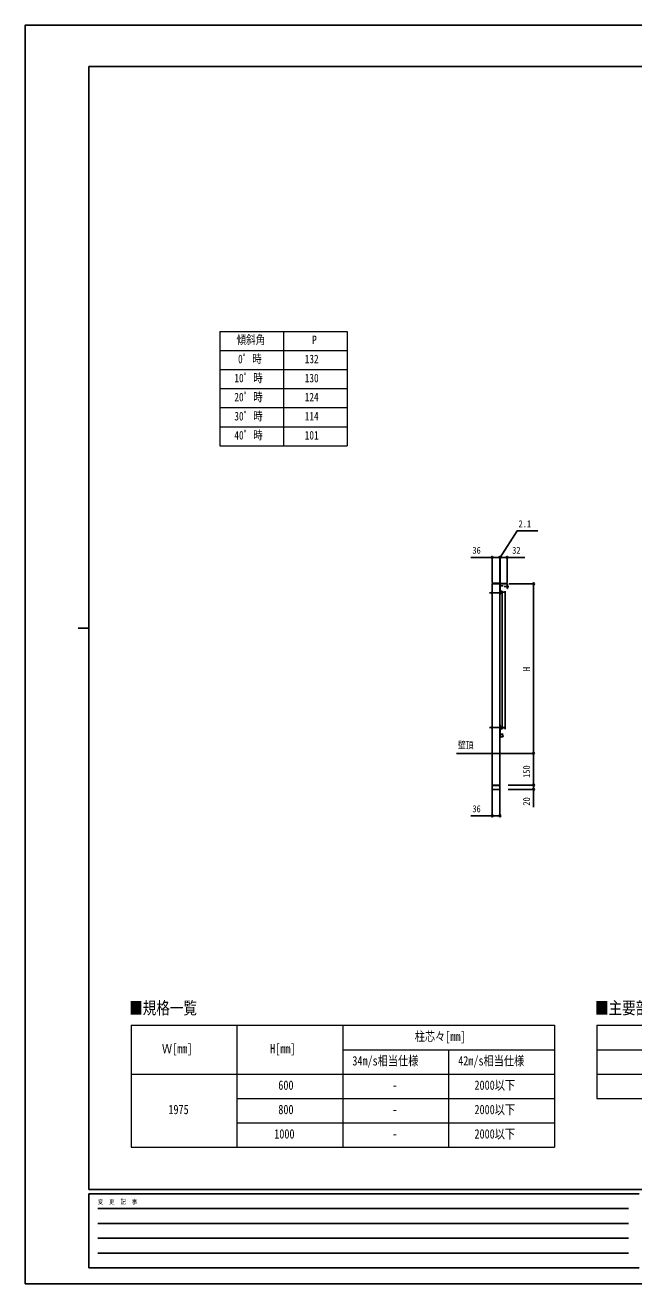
# Model space of a CAD drawing. Units: millimetres, scale not verified. Extents: x -4205 to 4205, y -2970 to 2970.
# Drawn here: x -4205 to -1330, y -2970 to 2970 of the extents above; entities that cross this region are included whole.
import ezdxf
from ezdxf.enums import TextEntityAlignment as Align

# ---------------------------------------------------------------- set-up
doc = ezdxf.new("R2010")
doc.units = ezdxf.units.MM
doc.header["$LTSCALE"] = 12
doc.layers.add('0-1_TABLE1', color=7, linetype='Continuous', lineweight=18)
for name, color, linetype in [('0-2_USER1', 3, 'Continuous'), ('0-4_YKK_A1', 4, 'Continuous'), ('0-5_YKK_D', 6, 'Continuous'), ('0-6_YKK_ZWAK', 7, 'Continuous')]:
    doc.layers.add(name, color=color, linetype=linetype)
doc.styles.add('ＭＳ ゴシック', font='')
doc.styles.get('ＭＳ ゴシック').set_extended_font_data('MS Gothic')

msp = doc.modelspace()

# ---------------------------------------------------------------- linework, layer by layer
at = {"layer": '0-1_TABLE1'}
for p, q in [((-3284.98, 1525), (-2684.98, 1525)), ((-3284.98, 1525), (-3284.98, 985)), ((-2984.98, 1525), (-2984.98, 985)), ((-2684.98, 1525), (-2684.98, 985)), ((-3284.98, 1435), (-2684.98, 1435)), ((-3284.98, 1345), (-2684.98, 1345)), ((-3284.98, 1255), (-2684.98, 1255)), ((-3284.98, 1165), (-2684.98, 1165)), ((-3284.98, 1075), (-2684.98, 1075)), ((-3284.98, 985), (-2684.98, 985)), ((-3704.98, -1750), (-1704.98, -1750)), ((-3704.98, -1750), (-3704.98, -2325)), ((-3204.98, -1750), (-3204.98, -2325)), ((-2704.98, -1750), (-2704.98, -2325)), ((-1704.98, -1750), (-1704.98, -2325)), ((-1504.98, -1750), (895.02, -1750)), ((-1504.98, -1750), (-1504.98, -2095)), ((-2704.98, -1865), (-1704.98, -1865)), ((-2204.98, -1865), (-2204.98, -2325)), ((-1504.98, -1865), (895.02, -1865)), ((-3704.98, -1980), (-1704.98, -1980)), ((-1504.98, -1980), (895.02, -1980)), ((-3204.98, -2095), (-1704.98, -2095)), ((-1504.98, -2095), (895.02, -2095)), ((-3204.98, -2210), (-1704.98, -2210)), ((-3704.98, -2325), (-1704.98, -2325))]:
    msp.add_line(p, q, dxfattribs=at)
at = {"layer": '0-4_YKK_A1'}
for p, q in [((-1999.49, 285.62), (-1999.49, 297.42)), ((-1998.98, 297.42), (-1999.49, 297.42)), ((-1998.98, 333.52), (-1962.98, 333.52)), ((-1998.98, 333.52), (-1998.98, -616.48)), ((-1998.98, 285.62), (-1998.98, 297.42)), ((-1998.28, 336.02), (-1963.68, 336.02)), ((-1965.08, 323.52), (-1946.77, 323.52)), ((-1963.36, 325.82), (-1961.04, 324.66)), ((-1963.36, 321.22), (-1961.04, 322.37)), ((-1962.98, -616.48), (-1962.98, 333.52)), ((-1962.98, 297.02), (-1962.98, 333.02)), ((-1960.98, 305.02), (-1962.98, 305.02)), ((-1962.98, 283.52), (-1962.98, 297.02)), ((-1962.68, 333.52), (-1962.68, 335.02)), ((-1961.38, 327.52), (-1962.18, 327.37)), ((-1961.38, 319.52), (-1962.18, 319.66)), ((-1961.38, 319.52), (-1961.38, 327.52)), ((-1961.38, 327.52), (-1960.88, 327.43)), ((-1961.38, 319.52), (-1960.88, 319.6)), ((-1960.98, 333.02), (-1960.98, 297.02)), ((-1952.98, 299.02), (-1960.98, 299.02)), ((-1952.98, 297.02), (-1960.98, 297.02)), ((-1960.98, 297.02), (-1960.98, 283.52)), ((-1960.88, 319.6), (-1960.88, 327.43)), ((-1960.48, 335.52), (-1928.98, 335.52)), ((-1960.48, 333.52), (-1928.98, 333.52)), ((-1952.98, 297.02), (-1952.98, 299.02)), ((-1952.22, 296.15), (-1952.16, 297.05)), ((-1952.16, 297.05), (-1952.01, 299.52)), ((-1922.98, 320.52), (-1942.94, 320.52)), ((-1941.98, 320.52), (-1940.98, 320.52)), ((-1937.75, 299.52), (-1937.6, 297.05)), ((-1937.6, 297.05), (-1937.54, 296.15)), ((-1923.39, 320.52), (-1931.47, 320.52)), ((-1928.48, 333.02), (-1928.48, 311.02)), ((-1928.48, 311.02), (-1926.48, 311.02)), ((-1926.27, 321.66), (-1926.88, 320.52)), ((-1926.27, 319.37), (-1926.88, 320.52)), ((-1926.48, 333.02), (-1926.48, 311.02)), ((-1926.48, 316.54), (-1926.48, 324.49)), ((-1924.4, 322.59), (-1926.27, 321.66)), ((-1924.4, 318.44), (-1926.27, 319.37)), ((-2011.98, 291.52), (-1948.98, 291.52)), ((-1998.98, 285.62), (-1999.49, 285.62)), ((-1957.89, 291.52), (-1965.97, 291.52)), ((-1960.98, 283.52), (-1962.98, 283.52)), ((-1960.98, 294.02), (-1953.98, 294.02)), ((-1953.98, 293.36), (-1960.98, 293.36)), ((-1953.98, 289.67), (-1960.98, 289.67)), ((-1953.18, 289.61), (-1953.18, 293.41)), ((-1952.37, 293.72), (-1952.22, 296.15)), ((-1952.02, 293.51), (-1952.17, 293.51)), ((-1945.38, 293.51), (-1952.02, 293.51)), ((-1951.88, 294.71), (-1951.88, 288.31)), ((-1951.88, 293.51), (-1951.88, -346.49)), ((-1937.74, 293.51), (-1944.38, 293.51)), ((-1937.88, 293.51), (-1937.88, -346.49)), ((-1937.59, 293.51), (-1937.74, 293.51)), ((-1937.54, 296.15), (-1937.39, 293.72)), ((-2011.98, -344.49), (-1948.98, -344.49)), ((-1999.49, -350.39), (-1999.49, -338.59)), ((-1998.98, -338.59), (-1999.49, -338.59)), ((-1998.98, -350.39), (-1999.49, -350.39)), ((-1998.98, -350.39), (-1998.98, -338.59)), ((-1957.89, -344.48), (-1965.97, -344.48)), ((-1962.98, -331.98), (-1962.98, -350.48)), ((-1962.98, -350.48), (-1962.98, -388.48)), ((-1960.98, -341.99), (-1953.98, -341.99)), ((-1953.98, -342.64), (-1960.98, -342.64)), ((-1953.98, -346.33), (-1960.98, -346.33)), ((-1955.98, -349.98), (-1960.98, -349.98)), ((-1955.98, -351.98), (-1960.98, -351.98)), ((-1955.98, -349.98), (-1955.98, -351.98)), ((-1942.7, -344.49), (-1954.56, -344.49)), ((-1953.18, -346.39), (-1953.18, -342.59)), ((-1952.37, -346.7), (-1952.22, -349.13)), ((-1952.22, -349.13), (-1952.16, -350.03)), ((-1952.02, -346.49), (-1952.17, -346.49)), ((-1952.16, -350.03), (-1952.01, -352.49)), ((-1945.38, -346.49), (-1952.02, -346.49)), ((-1951.88, -341.29), (-1951.88, -347.69)), ((-1937.74, -346.49), (-1944.38, -346.49)), ((-1937.75, -352.49), (-1937.6, -350.03)), ((-1937.59, -346.49), (-1937.74, -346.49)), ((-1937.6, -350.03), (-1937.54, -349.13)), ((-1937.54, -349.13), (-1937.39, -346.7)), ((-1965.08, -376.48), (-1946.77, -376.48)), ((-1962.98, -388.48), (-1962.98, -393.48)), ((-1960.98, -393.48), (-1962.98, -393.48)), ((-1961.38, -372.48), (-1962.18, -372.63)), ((-1961.38, -380.48), (-1962.18, -380.34)), ((-1961.38, -380.48), (-1961.38, -372.48)), ((-1961.38, -372.48), (-1960.88, -372.57)), ((-1961.38, -380.48), (-1960.88, -380.4)), ((-1949.98, -386.48), (-1960.98, -386.48)), ((-1949.98, -388.48), (-1960.98, -388.48)), ((-1960.88, -380.4), (-1960.88, -372.57)), ((-1949.98, -382.98), (-1949.11, -381.48)), ((-1949.98, -386.48), (-1949.98, -382.98)), ((-1949.11, -381.48), (-1947.38, -382.48)), ((-1947.98, -383.52), (-1947.38, -382.48)), ((-1947.98, -383.52), (-1947.98, -386.48)), ((-1890.98, -466.48), (-2168.31, -466.48)), ((-1962.78, -617.48), (-1999.18, -617.48)), ((-1999.18, -636.48), (-1962.78, -636.48)), ((-1962.98, -616.48), (-1998.98, -616.48))]:
    msp.add_line(p, q, dxfattribs=at)
for points in [[(-1962.68, 333.52), (-1999.28, 333.52), (-1999.28, 335.02)], [(-2001.7, 293.97), (-1999.03, 292.67), (-1998.42, 291.52)], [(-2001.7, 289.07), (-1999.03, 290.37), (-1998.42, 291.52)], [(-1953.98, 294.02), (-1953.98, 289.02), (-1960.98, 289.02)], [(-2001.7, -342.04), (-1999.03, -343.34), (-1998.42, -344.49)], [(-2001.7, -346.94), (-1999.03, -345.64), (-1998.42, -344.49)], [(-1960.98, -393.48), (-1960.98, -331.98), (-1962.98, -331.98)], [(-1953.98, -341.99), (-1953.98, -346.99), (-1960.98, -346.99)], [(-1963.36, -374.18), (-1961.04, -375.34), (-1960.43, -376.48)], [(-1963.36, -378.78), (-1961.04, -377.63), (-1960.43, -376.48)], [(-1999.18, -636.48), (-1999.18, -616.48), (-1962.78, -616.48), (-1962.78, -636.48)]]:
    msp.add_lwpolyline(points, dxfattribs=at)
for centre, radius, start, end in [((-1994.06, 291.52), 8.02, 132.61678, 227.38322), ((-1998.28, 335.02), 1, 90, 180), ((-1957.28, 323.52), 6.5, 147.94412, 212.05588), ((-1963.68, 335.02), 1, 0, 90), ((-1960.48, 333.02), 2.5, 90, 180), ((-1960.98, 297.02), 2, 90, 180), ((-1962.03, 326.49), 0.9, 100, 147.94412), ((-1962.03, 320.54), 0.9, 212.05588, 260), ((-1960.48, 333.02), 0.5, 90, 180), ((-1928.98, 333.02), 2.5, 0, 90), ((-1928.98, 333.02), 0.5, 0, 90), ((-1926.21, 324.49), 0.274, 52.28591, 180), ((-1926.21, 316.54), 0.274, 180, 307.71409), ((-1929.28, 320.52), 5.3, 307.71409, 52.28591), ((-1951.88, 293.41), 1.3, 90, 180), ((-1951.88, 289.61), 1.3, 180, 270), ((-1952.17, 293.71), 0.2, 176.5, 270), ((-1937.59, 293.71), 0.2, 270, 3.5), ((-1994.06, -344.49), 8.02, 132.61678, 227.38322), ((-1951.88, -342.59), 1.3, 90, 180), ((-1951.88, -346.39), 1.3, 180, 270), ((-1952.17, -346.69), 0.2, 90, 183.5), ((-1937.59, -346.69), 0.2, 356.5, 90), ((-1957.28, -376.48), 6.5, 147.94412, 212.05588), ((-1962.03, -373.51), 0.9, 100, 147.94412), ((-1962.03, -379.46), 0.9, 212.05588, 260), ((-1949.98, -386.48), 2, 270, 0)]:
    msp.add_arc(centre, radius, start, end, dxfattribs=at)
at = {"layer": '0-5_YKK_D'}
for p, q in [((-1998.98, 339.68), (-1998.98, 459.52)), ((-1962.98, 458.52), (-1979.98, 458.52)), ((-1962.98, 339.68), (-1962.98, 459.52)), ((-1962.98, 339.68), (-1962.98, 459.52)), ((-1960.88, 458.52), (-1962.98, 458.52)), ((-1960.88, 458.52), (-1962.98, 458.52)), ((-1960.88, 339.68), (-1960.88, 459.52)), ((-1960.88, 339.68), (-1960.88, 459.52)), ((-1960.88, 458.52), (-1943.88, 458.52)), ((-1928.88, 339.68), (-1928.88, 459.52)), ((-1919.34, 333.52), (-1802.88, 333.52)), ((-1803.88, 333.52), (-1803.88, -466.48)), ((-1897.68, -466.48), (-1802.88, -466.48)), ((-1897.68, -466.48), (-1802.88, -466.48)), ((-1803.88, -616.48), (-1803.88, -466.48)), ((-1998.98, -617.48), (-1998.98, -762.48)), ((-1962.98, -617.48), (-1962.98, -762.48)), ((-1923.78, -616.48), (-1802.88, -616.48)), ((-1923.78, -616.48), (-1802.88, -616.48)), ((-1923.78, -636.48), (-1802.88, -636.48))]:
    msp.add_line(p, q, dxfattribs=at)
for points in [[(-1961.93, 458.52), (-1881.83, 583.52), (-1783.83, 583.52)], [(-1962.98, 458.52), (-1998.98, 458.52), (-2099.78, 458.52)], [(-1960.88, 458.52), (-1928.88, 458.52), (-1845.08, 458.52)], [(-1803.88, -616.48), (-1803.88, -636.48), (-1803.88, -720.28)], [(-1962.98, -761.48), (-1998.98, -761.48), (-2099.78, -761.48)]]:
    msp.add_lwpolyline(points, dxfattribs=at)
for centre in [(-1998.98, 458.52), (-1962.98, 458.52), (-1962.98, 458.52), (-1960.88, 458.52), (-1960.88, 458.52), (-1928.88, 458.52), (-1803.88, 333.52), (-1803.88, -466.48), (-1803.88, -466.48), (-1803.88, -616.48), (-1803.88, -616.48), (-1803.88, -636.48), (-1998.98, -761.48), (-1962.98, -761.48)]:
    msp.add_circle(centre, 4.25, dxfattribs=at)
at = {"layer": '0-6_YKK_ZWAK'}
for p, q in [((3895.02, 2775), (-3904.98, 2775)), ((-3904.98, -2525), (-3904.98, 2775)), ((-3954.98, 125), (-3904.98, 125)), ((3895.02, -2525), (-3904.98, -2525)), ((-1304.98, -2545), (-3904.98, -2545)), ((-3904.98, -2895), (-3904.98, -2545)), ((-3862.48, -2615), (-1354.98, -2615)), ((-3862.48, -2685), (-1354.98, -2685)), ((-3862.48, -2755), (-1354.98, -2755)), ((-3862.48, -2825), (-1354.98, -2825)), ((-3904.98, -2895), (-1304.98, -2895))]:
    msp.add_line(p, q, dxfattribs=at)
msp.add_lwpolyline([(-4205, -2970), (4205, -2970), (4205, 2970), (-4205, 2970)], close=True, dxfattribs=at)

# ---------------------------------------------------------------- texts
at = {"layer": '0-1_TABLE1', "style": 'ＭＳ ゴシック', "width": 0.8}
for s, height, p in [('傾斜角', 40.32, (-3206.85, 1452.5)), ('P', 40.32, (-2849.65, 1452.5)), ('0゜時', 40.32, (-3199.51, 1362.5)), ('132', 40.32, (-2884.85, 1362.5)), ('10゜時', 40.32, (-3217.11, 1272.5)), ('130', 40.32, (-2884.85, 1272.5)), ('20゜時', 40.32, (-3217.11, 1182.5)), ('124', 40.32, (-2884.85, 1182.5)), ('30゜時', 40.32, (-3217.11, 1092.5)), ('114', 40.32, (-2884.85, 1092.5)), ('40゜時', 40.32, (-3217.11, 1002.5)), ('101', 40.32, (-2884.85, 1002.5)), ('柱芯々[mm]', 43.99, (-2364.98, -1837.5)), ('Ｗ[mm]', 43.99, (-3558.98, -1895)), ('H[mm]', 43.99, (-3047.78, -1895)), ('34m/s相当仕様', 43.99, (-2659.78, -1952.5)), ('42m/s相当仕様', 43.99, (-2159.78, -1952.5)), ('600', 43.99, (-3009.38, -2067.5)), ('2000以下', 43.99, (-2082.98, -2067.5)), ('-', 43.99, (-2470.98, -2067.5)), ('1975', 43.99, (-3528.58, -2182.5)), ('800', 43.99, (-3009.38, -2182.5)), ('2000以下', 43.99, (-2082.98, -2182.5)), ('-', 43.99, (-2470.98, -2182.5)), ('1000', 43.99, (-3028.58, -2297.5)), ('2000以下', 43.99, (-2082.98, -2297.5)), ('-', 43.99, (-2470.98, -2297.5))]:
    msp.add_text(s, height=height, dxfattribs=at).set_placement(p, align=Align.BOTTOM_LEFT)
at = {"layer": '0-2_USER1', "style": 'ＭＳ ゴシック', "width": 0.8}
for s, height, p in [('壁頂', 32.99, (-2161, -454)), ('■規格一覧', 58.65, (-3713.53, -1715)), ('■主要部材材質一覧', 58.65, (-1513.51, -1715))]:
    msp.add_text(s, height=height, dxfattribs=at).set_placement(p, align=Align.BOTTOM_LEFT)
at = {"layer": '0-5_YKK_D', "style": 'ＭＳ ゴシック', "width": 0.8}
for s, p in [('2.1', (-1874.83, 590.52)), ('36', (-2092.78, 465.52)), ('32', (-1904.88, 465.52)), ('36', (-2092.78, -754.48))]:
    msp.add_text(s, height=32.99, dxfattribs=at).set_placement(p, align=Align.BOTTOM_LEFT)
for s, p in [('H', (-1810.88, -78.48)), ('150', (-1810.88, -582.28)), ('20', (-1810.88, -713.28))]:
    msp.add_text(s, height=32.99, rotation=90, dxfattribs=at).set_placement(p, align=Align.BOTTOM_LEFT)
at = {"layer": '0-6_YKK_ZWAK', "style": 'ＭＳ ゴシック', "width": 0.8}
msp.add_text('変  更  記  事', height=21.99, dxfattribs=at).set_placement((-3861.31, -2600), align=Align.BOTTOM_LEFT)

doc.saveas('drawing.dxf')
